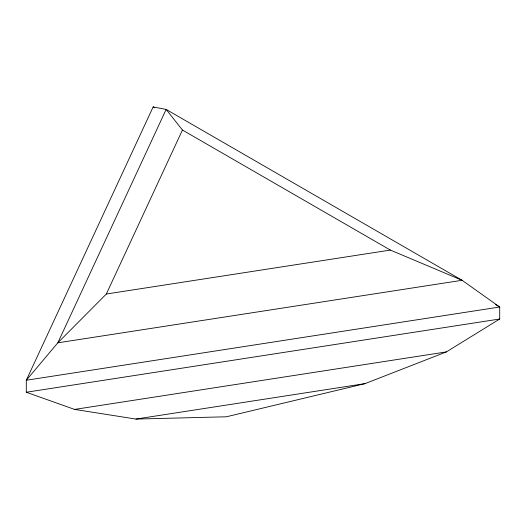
<?xml version="1.0" encoding="UTF-8"?>
<svg xmlns="http://www.w3.org/2000/svg" width="526" height="526" viewBox="0 0 526 526"><rect width="100%" height="100%" fill="white"/><g stroke="black" fill="none" stroke-linecap="round" stroke-linejoin="round"><path stroke-width="0.79" d="M153.145 106.929L26.3 380.245L26.3 392.251L74.607 409.419L135.945 419.071L226.384 416.789L364.991 383.638L446.377 351.907L499.7 319.012L499.7 307.006L462.091 280.286L166.144 109.421L153.145 106.929L154.572 107.751M182.443 130.034L390.371 250.08L462.091 280.286L57.821 342.827L106.331 294.021L182.443 130.034L166.144 109.421L57.821 342.827L26.3 380.245L499.7 307.006L495.433 304.541M106.331 294.021L390.371 250.08M26.3 392.251L499.7 319.012M74.607 409.419L446.377 351.907M135.945 419.071L364.991 383.638"/></g></svg>
